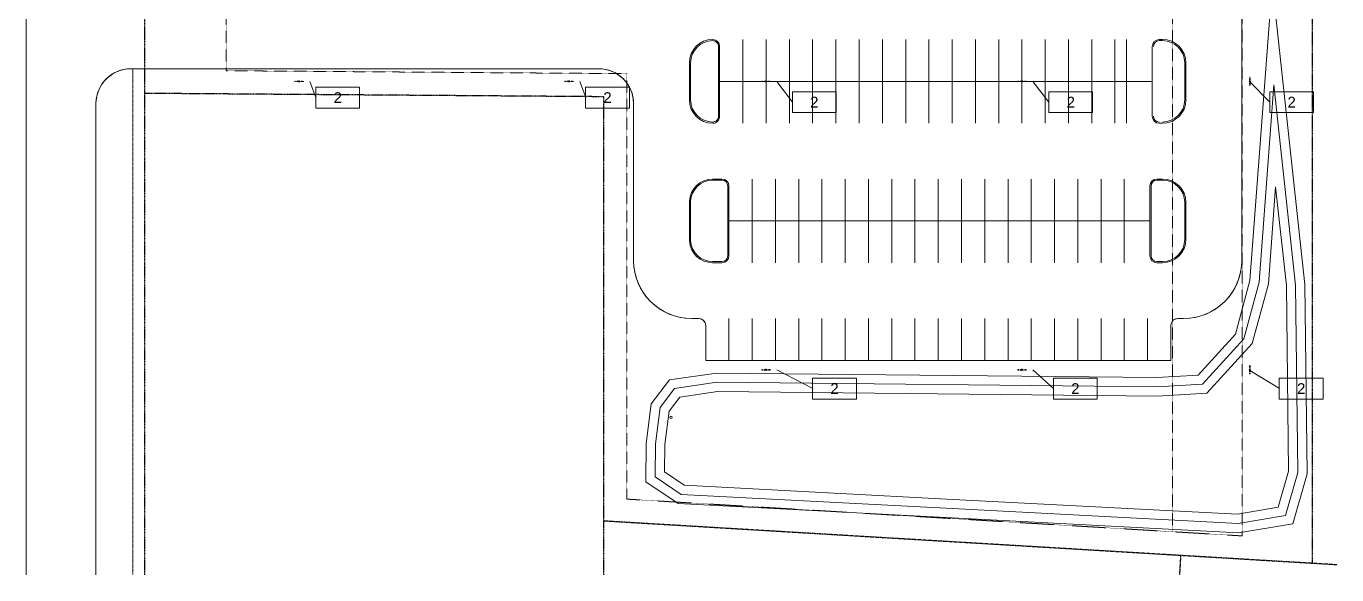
# Model space of a CAD drawing. Header units: inches. Extents: x 3 to 119514, y -26002 to 104775.
# Drawn here: x 20372 to 27135, y -26002 to -23172 of the extents above; entities that cross this region are included whole.
import ezdxf

# ---------------------------------------------------------------- set-up
doc = ezdxf.new("R2010")
doc.units = ezdxf.units.IN
doc.header["$MEASUREMENT"] = 0
for name, pattern in [('Center 1_4_', [0.53125, 0.25, -0.09375, 0.09375, -0.09375]), ('Dash', [0.25, 0.125, -0.125]), ('Hidden', [0.28125, 0.1875, -0.09375]), ('Hidden 1_8_', [0.1875, 0.125, -0.0625])]:
    doc.linetypes.add(name, pattern=pattern)
for name, color, linetype, lineweight in [('A-DETL-HDLN', 90, 'Hidden 1_8_', 9), ('A-PROP-SBCK', 71, 'Hidden', 15), ('BMP', 80, 'Continuous', 9), ('C-TOPO', 7, 'Continuous', 9), ('E-LITE-EQPM', 33, 'Continuous', 9), ('E-LITE-EQPM-HDLN', 30, 'Dash', 9), ('E-LITE-EQPM-IDEN', 33, 'Continuous', 9), ('EOP-EX', 125, 'Continuous', 9), ('EOP-PR', 4, 'Continuous', 9), ('PAINT', 190, 'Continuous', 9), ('PROP', 3, 'Center 1_4_', 25)]:
    doc.layers.add(name, color=color, linetype=linetype, lineweight=lineweight)
doc.styles.add('Arial', font='arial.ttf', dxfattribs={"height": 55.323728})

# ---------------------------------------------------------------- blocks, each defined once
blk = doc.blocks.new('Lighting-Street_Cooper_Navion-Lumark_4-6-LED-Squares - The Caretaker LED-964008-Site Lighting Plan')
at = {"layer": 'E-LITE-EQPM'}
blk.add_line((-1.7, -10.7), (1.6, -10.7), dxfattribs=at)
blk.add_circle((0, -32.4), 3, dxfattribs=at)
at = {"layer": 'E-LITE-EQPM-HDLN'}
for p, q in [((-1.5, -10.7), (-1.5, -29.9)), ((1.5, -10.7), (1.5, -29.9))]:
    blk.add_line(p, q, dxfattribs=at)
blk = doc.blocks.new('Lighting Fixture Tag - Boxed-976796-Site Lighting Plan')
at = {"layer": 'E-LITE-EQPM-IDEN'}
for p, q in [((-0.188, 0.094), (0.188, 0.094)), ((-0.188, -0.086), (-0.188, 0.094)), ((0.188, -0.086), (0.188, 0.094)), ((-0.188, -0.086), (0.188, -0.086))]:
    blk.add_line(p, q, dxfattribs=at)

msp = doc.modelspace()

# ---------------------------------------------------------------- linework, layer by layer
at = {"layer": 'A-DETL-HDLN'}
msp.add_line((20922.23523, -26001.9315), (20922.23523, -23391.08555), dxfattribs=at)
at = {"layer": 'A-PROP-SBCK'}
for p, q in [((21404.23523, -23401.2537), (21404.23523, -19198.18055)), ((26647.51523, -19438.18055), (26647.51523, -25801.37622)), ((26287.51523, -22893.06183), (26287.51523, -25779.86428)), ((23472.14519, -23416.4005), (21404.23523, -23401.2537)), ((23472.44533, -25611.64863), (23472.14519, -23416.4005)), ((26647.51523, -25801.37622), (23472.44533, -25611.64863))]:
    msp.add_line(p, q, dxfattribs=at)
at = {"layer": 'BMP'}
for p, q in [((26802.32184, -22948.60768), (26686.9098, -24484.12003)), ((26970.77509, -24504.37125), (26802.32184, -22948.60768)), ((26810.95192, -23474.21047), (26734.43542, -24492.23282)), ((26922.80676, -24507.25484), (26810.95192, -23474.21047)), ((26819.58201, -23999.81326), (26781.96104, -24500.34561)), ((26874.83843, -24510.13843), (26819.58201, -23999.81326)), ((26686.9098, -24484.12003), (26612.31102, -24761.0556)), ((26734.43542, -24492.23282), (26655.62343, -24784.80923)), ((26781.96104, -24500.34561), (26698.93584, -24808.56285)), ((26886.54439, -25467.42044), (26874.83843, -24510.13843)), ((26934.62746, -25473.92019), (26922.80676, -24507.25484)), ((26982.71053, -25480.41994), (26970.77509, -24504.37125)), ((26612.31102, -24761.0556), (26420.21857, -24971.37268)), ((26655.62343, -24784.80923), (26442.49691, -25018.15598)), ((26698.93584, -24808.56285), (26464.77524, -25064.93927)), ((23691.71341, -24996.33542), (23597.87842, -25119.54366)), ((23933.5966, -24960.93846), (23691.71341, -24996.33542)), ((23936.85015, -25008.97358), (23718.03682, -25040.99452)), ((26207.1721, -24983.78654), (23933.5966, -24960.93846)), ((26208.32834, -25031.80058), (23936.85015, -25008.97358)), ((26420.21857, -24971.37268), (26207.1721, -24983.78654)), ((26442.49691, -25018.15598), (26208.32834, -25031.80058)), ((23718.03682, -25040.99452), (23643.84691, -25138.40817)), ((23744.36023, -25085.65362), (23689.81539, -25157.27267)), ((23940.10369, -25057.0087), (23744.36023, -25085.65362)), ((26209.48459, -25079.81462), (23940.10369, -25057.0087)), ((26464.77524, -25064.93927), (26209.48459, -25079.81462)), ((23597.87842, -25119.54366), (23571.60056, -25323.77895)), ((23643.84691, -25138.40817), (23619.57804, -25327.02925)), ((23689.81539, -25157.27267), (23667.55552, -25330.27956)), ((23571.60056, -25323.77895), (23570.14865, -25522.00123)), ((23619.57804, -25327.02925), (23618.33553, -25496.66305)), ((23667.55552, -25330.27956), (23666.52241, -25471.32486)), ((23666.52241, -25471.32486), (23768.29854, -25540.24986)), ((26832.72562, -25653.91078), (26886.54439, -25467.42044)), ((26870.48779, -25696.17404), (26934.62746, -25473.92019)), ((26908.24997, -25738.4373), (26982.71053, -25480.41994)), ((23570.14865, -25522.00123), (23736.60119, -25634.7265)), ((23618.33553, -25496.66305), (23752.44987, -25587.48818)), ((23768.29854, -25540.24986), (25122.66909, -25610.92067)), ((23752.44987, -25587.48818), (25120.16786, -25658.85546)), ((25122.69194, -25610.92186), (26623.17555, -25689.57542)), ((23736.60119, -25634.7265), (25117.66663, -25706.79024)), ((25120.17929, -25658.85605), (26625.98012, -25737.78833)), ((26623.17555, -25689.57542), (26832.72562, -25653.91078)), ((26625.98012, -25737.78833), (26870.48779, -25696.17404)), ((25117.66663, -25706.79024), (26628.78469, -25786.00124)), ((26628.78469, -25786.00124), (26908.24997, -25738.4373))]:
    msp.add_line(p, q, dxfattribs=at)
msp.add_circle((23698.92873, -25190.30204), 6, dxfattribs=at)
at = {"layer": 'C-TOPO'}
for p, q in [((20372.23535, -23271.5083), (20372.23535, -19119.7815)), ((20372.23535, -19119.7815), (20372.23535, -23271.5083)), ((26644.51465, -22952.06689), (26644.51465, -24380.06689)), ((26644.51465, -24380.06689), (26644.51465, -22952.06689)), ((26686.91016, -24484.12061), (26802.32227, -22948.6084)), ((26802.32227, -22948.6084), (26686.91016, -24484.12061)), ((26802.32227, -22948.6084), (26970.77637, -24504.37061)), ((26970.77637, -24504.37061), (26802.32227, -22948.6084)), ((20372.23535, -26001.9315), (20372.23535, -23271.5083)), ((20372.23535, -23271.5083), (20372.23535, -26001.9315)), ((20861.52393, -23398.37695), (20837.46094, -23407.35205)), ((20837.46094, -23407.35205), (20861.52393, -23398.37695)), ((20886.61816, -23392.91748), (20861.52393, -23398.37695)), ((20861.52393, -23398.37695), (20886.61816, -23392.91748)), ((20912.23535, -23391.08496), (20886.61816, -23392.91748)), ((20886.61816, -23392.91748), (20912.23535, -23391.08496)), ((23326.51172, -23391.08496), (20912.23535, -23391.08496)), ((20912.23535, -23391.08496), (23326.51172, -23391.08496)), ((23352.12891, -23392.91748), (23326.51172, -23391.08496)), ((23326.51172, -23391.08496), (23352.12891, -23392.91748)), ((23377.22314, -23398.37695), (23352.12891, -23392.91748)), ((23352.12891, -23392.91748), (23377.22314, -23398.37695)), ((23401.28613, -23407.35205), (23377.22314, -23398.37695)), ((23377.22314, -23398.37695), (23401.28613, -23407.35205)), ((20776.19971, -23453.21045), (20760.81006, -23473.76953)), ((20760.81006, -23473.76953), (20776.19971, -23453.21045)), ((20794.36084, -23435.05078), (20776.19971, -23453.21045)), ((20776.19971, -23453.21045), (20794.36084, -23435.05078)), ((20814.91992, -23419.65967), (20794.36084, -23435.05078)), ((20794.36084, -23435.05078), (20814.91992, -23419.65967)), ((20837.46094, -23407.35205), (20814.91992, -23419.65967)), ((20814.91992, -23419.65967), (20837.46094, -23407.35205)), ((23423.82715, -23419.65967), (23401.28613, -23407.35205)), ((23401.28613, -23407.35205), (23423.82715, -23419.65967)), ((23444.38623, -23435.05078), (23423.82715, -23419.65967)), ((23423.82715, -23419.65967), (23444.38623, -23435.05078)), ((23462.54736, -23453.21045), (23444.38623, -23435.05078)), ((23444.38623, -23435.05078), (23462.54736, -23453.21045)), ((23477.93701, -23473.76953), (23462.54736, -23453.21045)), ((23462.54736, -23453.21045), (23477.93701, -23473.76953)), ((20739.52588, -23520.37354), (20734.06787, -23545.46924)), ((20734.06787, -23545.46924), (20739.52588, -23520.37354)), ((20748.50098, -23496.31055), (20739.52588, -23520.37354)), ((20739.52588, -23520.37354), (20748.50098, -23496.31055)), ((20760.81006, -23473.76953), (20748.50098, -23496.31055)), ((20748.50098, -23496.31055), (20760.81006, -23473.76953)), ((23490.24609, -23496.31055), (23477.93701, -23473.76953)), ((23477.93701, -23473.76953), (23490.24609, -23496.31055)), ((23499.22119, -23520.37354), (23490.24609, -23496.31055)), ((23490.24609, -23496.31055), (23499.22119, -23520.37354)), ((23504.6792, -23545.46924), (23499.22119, -23520.37354)), ((23499.22119, -23520.37354), (23504.6792, -23545.46924)), ((20734.06787, -23545.46924), (20732.23535, -23571.08496)), ((20732.23535, -23571.08496), (20734.06787, -23545.46924)), ((20732.23535, -23571.08496), (20732.23535, -26001.9315)), ((20732.23535, -26001.9315), (20732.23535, -23571.08496)), ((23506.51172, -23571.08496), (23504.6792, -23545.46924)), ((23504.6792, -23545.46924), (23506.51172, -23571.08496)), ((23506.51172, -24380.06689), (23506.51172, -23571.08496)), ((23506.51172, -23571.08496), (23506.51172, -24380.06689)), ((23508.39844, -24413.65723), (23506.51172, -24380.06689)), ((23506.51172, -24380.06689), (23508.39844, -24413.65723)), ((23514.03369, -24446.82422), (23508.39844, -24413.65723)), ((23508.39844, -24413.65723), (23514.03369, -24446.82422)), ((26642.62793, -24413.65723), (26636.99414, -24446.82422)), ((26636.99414, -24446.82422), (26642.62793, -24413.65723)), ((26644.51465, -24380.06689), (26642.62793, -24413.65723)), ((26642.62793, -24413.65723), (26644.51465, -24380.06689)), ((23523.34717, -24479.15186), (23514.03369, -24446.82422)), ((23514.03369, -24446.82422), (23523.34717, -24479.15186)), ((23536.22168, -24510.23291), (23523.34717, -24479.15186)), ((23523.34717, -24479.15186), (23536.22168, -24510.23291)), ((26627.68066, -24479.15186), (26614.80469, -24510.23291)), ((26614.80469, -24510.23291), (26627.68066, -24479.15186)), ((26636.99414, -24446.82422), (26627.68066, -24479.15186)), ((26627.68066, -24479.15186), (26636.99414, -24446.82422)), ((23552.49463, -24539.67773), (23536.22168, -24510.23291)), ((23536.22168, -24510.23291), (23552.49463, -24539.67773)), ((23571.9624, -24567.11426), (23552.49463, -24539.67773)), ((23552.49463, -24539.67773), (23571.9624, -24567.11426)), ((26598.5332, -24539.67773), (26579.06543, -24567.11426)), ((26579.06543, -24567.11426), (26598.5332, -24539.67773)), ((26614.80469, -24510.23291), (26598.5332, -24539.67773)), ((26598.5332, -24539.67773), (26614.80469, -24510.23291)), ((26612.31152, -24761.05664), (26686.91016, -24484.12061)), ((26686.91016, -24484.12061), (26612.31152, -24761.05664)), ((26970.77637, -24504.37061), (26982.71191, -25480.4209)), ((26982.71191, -25480.4209), (26970.77637, -24504.37061)), ((23594.38037, -24592.19824), (23571.9624, -24567.11426)), ((23571.9624, -24567.11426), (23594.38037, -24592.19824)), ((23619.46436, -24614.61621), (23594.38037, -24592.19824)), ((23594.38037, -24592.19824), (23619.46436, -24614.61621)), ((23646.90234, -24634.08398), (23619.46436, -24614.61621)), ((23619.46436, -24614.61621), (23646.90234, -24634.08398)), ((26531.56348, -24614.61621), (26504.12402, -24634.08398)), ((26504.12402, -24634.08398), (26531.56348, -24614.61621)), ((26556.64746, -24592.19824), (26531.56348, -24614.61621)), ((26531.56348, -24614.61621), (26556.64746, -24592.19824)), ((26579.06543, -24567.11426), (26556.64746, -24592.19824)), ((26556.64746, -24592.19824), (26579.06543, -24567.11426)), ((23676.34717, -24650.3584), (23646.90234, -24634.08398)), ((23646.90234, -24634.08398), (23676.34717, -24650.3584)), ((23707.42822, -24663.23145), (23676.34717, -24650.3584)), ((23676.34717, -24650.3584), (23707.42822, -24663.23145)), ((23739.75586, -24672.54492), (23707.42822, -24663.23145)), ((23707.42822, -24663.23145), (23739.75586, -24672.54492)), ((23772.92285, -24678.18164), (23739.75586, -24672.54492)), ((23739.75586, -24672.54492), (23772.92285, -24678.18164)), ((23806.51172, -24680.06836), (23772.92285, -24678.18164)), ((23772.92285, -24678.18164), (23806.51172, -24680.06836)), ((23842.51465, -24680.06836), (23806.51172, -24680.06836)), ((23806.51172, -24680.06836), (23842.51465, -24680.06836)), ((23853.64014, -24681.8291), (23842.51465, -24680.06836)), ((23842.51465, -24680.06836), (23853.64014, -24681.8291)), ((23863.67578, -24686.94141), (23853.64014, -24681.8291)), ((23853.64014, -24681.8291), (23863.67578, -24686.94141)), ((26303.39063, -24681.8291), (26293.35352, -24686.94141)), ((26293.35352, -24686.94141), (26303.39063, -24681.8291)), ((26314.51465, -24680.06836), (26303.39063, -24681.8291)), ((26303.39063, -24681.8291), (26314.51465, -24680.06836)), ((26344.51465, -24680.06836), (26314.51465, -24680.06836)), ((26314.51465, -24680.06836), (26344.51465, -24680.06836)), ((26378.10352, -24678.18164), (26344.51465, -24680.06836)), ((26344.51465, -24680.06836), (26378.10352, -24678.18164)), ((26411.27051, -24672.54492), (26378.10352, -24678.18164)), ((26378.10352, -24678.18164), (26411.27051, -24672.54492)), ((26443.59961, -24663.23145), (26411.27051, -24672.54492)), ((26411.27051, -24672.54492), (26443.59961, -24663.23145)), ((26474.68066, -24650.3584), (26443.59961, -24663.23145)), ((26443.59961, -24663.23145), (26474.68066, -24650.3584)), ((26504.12402, -24634.08398), (26474.68066, -24650.3584)), ((26474.68066, -24650.3584), (26504.12402, -24634.08398)), ((23871.64014, -24694.90723), (23863.67578, -24686.94141)), ((23863.67578, -24686.94141), (23871.64014, -24694.90723)), ((23876.75391, -24704.94141), (23871.64014, -24694.90723)), ((23871.64014, -24694.90723), (23876.75391, -24704.94141)), ((23878.51465, -24716.06836), (23876.75391, -24704.94141)), ((23876.75391, -24704.94141), (23878.51465, -24716.06836)), ((23878.51465, -24896.06836), (23878.51465, -24716.06836)), ((23878.51465, -24716.06836), (23878.51465, -24896.06836)), ((26280.27832, -24704.94141), (26278.51465, -24716.06836)), ((26278.51465, -24716.06836), (26280.27832, -24704.94141)), ((26278.51465, -24716.06836), (26278.51465, -24896.06836)), ((26278.51465, -24896.06836), (26278.51465, -24716.06836)), ((26285.39063, -24694.90723), (26280.27832, -24704.94141)), ((26280.27832, -24704.94141), (26285.39063, -24694.90723)), ((26293.35352, -24686.94141), (26285.39063, -24694.90723)), ((26285.39063, -24694.90723), (26293.35352, -24686.94141)), ((26420.21777, -24971.37305), (26612.31152, -24761.05664)), ((26612.31152, -24761.05664), (26420.21777, -24971.37305)), ((26278.51465, -24896.06836), (23878.51465, -24896.06836)), ((23878.51465, -24896.06836), (26278.51465, -24896.06836)), ((23597.87842, -25119.54492), (23691.71338, -24996.33398)), ((23691.71338, -24996.33398), (23597.87842, -25119.54492)), ((23933.59717, -24960.9375), (23691.71338, -24996.33398)), ((23933.59717, -24960.9375), (23691.71338, -24996.33398)), ((23933.59717, -24960.9375), (26207.1709, -24983.78613)), ((23933.59717, -24960.9375), (26207.1709, -24983.78613)), ((26207.1709, -24983.78613), (26420.21777, -24971.37305)), ((26420.21777, -24971.37305), (26207.1709, -24983.78613)), ((23571.60059, -25323.7793), (23597.87842, -25119.54492)), ((23597.87842, -25119.54492), (23571.60059, -25323.7793)), ((23570.14893, -25522.00195), (23571.60059, -25323.7793)), ((23571.60059, -25323.7793), (23570.14893, -25522.00195)), ((26982.71191, -25480.4209), (26908.25098, -25738.43848)), ((26908.25098, -25738.43848), (26982.71191, -25480.4209)), ((23736.60059, -25634.72754), (23570.14893, -25522.00195)), ((23570.14893, -25522.00195), (23736.60059, -25634.72754)), ((25117.66699, -25706.78906), (23736.60059, -25634.72754)), ((23736.60059, -25634.72754), (25117.66699, -25706.78906)), ((26628.78516, -25786.00195), (25117.66699, -25706.78906)), ((25117.66699, -25706.78906), (26628.78516, -25786.00195)), ((26908.25098, -25738.43848), (26628.78516, -25786.00195)), ((26628.78516, -25786.00195), (26908.25098, -25738.43848))]:
    msp.add_line(p, q, dxfattribs=at)
at = {"layer": 'E-LITE-EQPM-IDEN'}
for p, q in [((21836.29871, -23456.06748), (21867.21807, -23540.20249)), ((23228.29871, -23456.06748), (23259.21807, -23540.20249)), ((24245.85066, -23456.06748), (24326.37802, -23563.68438)), ((25565.85066, -23456.06748), (25650.03729, -23563.68438)), ((26686.51523, -23459.07709), (26789.56723, -23563.68438)), ((24245.85066, -24944.06748), (24430.60193, -25041.60007)), ((25565.85066, -24944.06748), (25673.49455, -25041.60007)), ((26686.51523, -24947.07709), (26838.77353, -25041.60007))]:
    msp.add_line(p, q, dxfattribs=at)
at = {"layer": 'EOP-EX'}
for p, q in [((20372.23523, -26001.9315), (20372.23523, -19119.7815)), ((20732.23523, -26001.9315), (20732.23523, -23571.08555))]:
    msp.add_line(p, q, dxfattribs=at)
at = {"layer": 'EOP-PR'}
for p, q in [((26644.51523, -22946.06748), (26644.51523, -24380.06748)), ((26218.51523, -23240.06748), (26236.51523, -23240.06748)), ((26218.51523, -23246.06748), (26236.51523, -23246.06748)), ((23944.51523, -23636.06748), (23944.51523, -23276.06748)), ((23950.51523, -23636.06748), (23950.51523, -23276.06748)), ((26182.51523, -23276.06748), (26182.51523, -23636.06748)), ((23326.51184, -23391.08555), (20912.23523, -23391.08555)), ((23794.51575, -23552.06748), (23794.51575, -23360.06748)), ((23800.51575, -23552.06748), (23800.51575, -23360.06748)), ((26350.51523, -23360.06748), (26350.51523, -23552.06748)), ((26356.51523, -23360.06748), (26356.51523, -23552.06748)), ((23506.51575, -24380.1085), (23506.51575, -23559.46055)), ((26218.51523, -23672.06748), (26236.51523, -23672.06748)), ((23962.51566, -23966.10273), (23914.39683, -23966.10202)), ((23962.51575, -23960.10273), (23914.39692, -23960.10202)), ((23992.51523, -24356.05519), (23992.51523, -23996.10273)), ((23998.51523, -24356.05519), (23998.51523, -23996.10273)), ((26170.51523, -23996.06748), (26170.51523, -24356.06748)), ((26176.51523, -23996.06748), (26176.51523, -24356.06748)), ((26206.51523, -23960.06748), (26236.51523, -23960.06748)), ((26206.51523, -23966.06748), (26236.51523, -23966.06748)), ((23794.51575, -24277.96889), (23794.51575, -24074.7237)), ((23800.51575, -24277.81849), (23800.51575, -24074.85996)), ((26350.51523, -24080.06748), (26350.51523, -24272.06748)), ((26356.51523, -24080.06748), (26356.51523, -24272.06748)), ((23962.51566, -24386.03223), (23914.37052, -24386.03294)), ((23962.51575, -24392.03223), (23914.3706, -24392.03294)), ((26206.51523, -24386.06748), (26236.51523, -24386.06748)), ((26206.51523, -24392.06748), (26236.51523, -24392.06748)), ((23842.51523, -24680.06748), (23806.51575, -24680.06748)), ((26344.51523, -24680.06748), (26314.51523, -24680.06748)), ((23878.51523, -24896.06748), (23878.51523, -24716.06748)), ((26278.51523, -24716.06748), (26278.51523, -24896.06748)), ((26278.51523, -24896.06748), (23878.51523, -24896.06748))]:
    msp.add_line(p, q, dxfattribs=at)
for centre, radius, start, end in [((23914.51575, -23360.06748), 120, 90, 180), ((23914.51575, -23360.06748), 114, 90.000359496, 180), ((23914.51523, -23276.06748), 30, 0, 90.000359496), ((23914.51523, -23276.06748), 36, 0, 89.999161175), ((26218.51523, -23276.06748), 36, 90, 180), ((26218.51523, -23276.06748), 30, 90, 180), ((26236.51523, -23360.06748), 120, 0, 90), ((26236.51523, -23360.06748), 114, 0, 90), ((20912.23523, -23571.08555), 180, 90, 180), ((23326.51184, -23571.08555), 180, 0, 90), ((23914.51575, -23552.06748), 120, 180, 269.999640504), ((23914.51575, -23552.06748), 114, 180, 269.999640504), ((26236.51523, -23552.06748), 120, 270, 0), ((26236.51523, -23552.06748), 114, 270, 0), ((23914.51523, -23636.06748), 36, 269.999640504, 0), ((23914.51523, -23636.06748), 30, 269.999640504, 0), ((26218.51523, -23636.06748), 36, 180, 270), ((26218.51523, -23636.06748), 30, 180, 270), ((23914.39517, -24080.10202), 120, 89.999161176, 177.431182255), ((23914.39517, -24080.10202), 114, 89.999161176, 177.364436983), ((23962.51523, -23996.10273), 30, 0, 89.999161176), ((23962.51523, -23996.10273), 36, 0, 89.999161176), ((26206.51523, -23996.06748), 36, 90, 180), ((26206.51523, -23996.06748), 30, 90, 180), ((26236.51523, -24080.06748), 120, 0, 90), ((26236.51523, -24080.06748), 114, 0, 90), ((23914.36885, -24272.03294), 120, 182.835364349, 270.000838824), ((23914.36885, -24272.03294), 114, 182.909038069, 270.000838824), ((26236.51523, -24272.06748), 120, 270, 0), ((26236.51523, -24272.06748), 114, 270, 0), ((23806.51575, -24380.06748), 300, 180.007833672, 270), ((23962.51523, -24356.03223), 30, 270.000838824, 0), ((23962.51523, -24356.03223), 36, 270.000838824, 0), ((26206.51523, -24356.06748), 36, 180, 270), ((26206.51523, -24356.06748), 30, 180, 270), ((26344.51523, -24380.06748), 300, 270, 0), ((23842.51523, -24716.06748), 36, 360, 90), ((26314.51523, -24716.06748), 36, 90, 180)]:
    msp.add_arc(centre, radius, start, end, dxfattribs=at)
at = {"layer": 'PAINT'}
for p, q in [((24070.51523, -23672.06748), (24070.51523, -23240.06748)), ((24190.51523, -23672.06748), (24190.51523, -23240.06748)), ((24310.51523, -23672.06748), (24310.51523, -23240.06748)), ((24430.51523, -23672.06748), (24430.51523, -23240.06748)), ((24550.51523, -23672.06748), (24550.51523, -23240.06748)), ((24670.51523, -23672.06748), (24670.51523, -23240.06748)), ((24790.51523, -23672.06748), (24790.51523, -23240.06748)), ((24910.51523, -23672.06748), (24910.51523, -23240.06748)), ((25030.51523, -23672.06748), (25030.51523, -23240.06748)), ((25150.51523, -23672.06748), (25150.51523, -23240.06748)), ((25270.51523, -23672.06748), (25270.51523, -23240.06748)), ((25390.51523, -23672.06748), (25390.51523, -23240.06748)), ((25510.51523, -23672.06748), (25510.51523, -23240.06748)), ((25630.51523, -23672.06748), (25630.51523, -23240.06748)), ((25750.51523, -23672.06748), (25750.51523, -23240.06748)), ((25870.51523, -23456.06748), (25870.51523, -23240.06748)), ((25990.51523, -23672.06748), (25990.51523, -23240.06748)), ((26050.51523, -23672.06748), (26050.51523, -23240.06748)), ((24168.35129, -23456.06748), (23950.51523, -23456.06748)), ((24212.22566, -23456.06748), (24168.80479, -23456.06748)), ((25488.35129, -23456.06748), (24212.67916, -23456.06748)), ((25532.22566, -23456.06748), (25488.80479, -23456.06748)), ((26182.51523, -23456.06748), (25532.67916, -23456.06748)), ((25870.51523, -23672.06748), (25870.51523, -23456.06748)), ((24118.51523, -24392.06748), (24118.51523, -23960.06748)), ((24238.51523, -24392.06748), (24238.51523, -23960.06748)), ((24358.51523, -24392.06748), (24358.51523, -23960.06748)), ((24478.51523, -24392.06748), (24478.51523, -23960.06748)), ((24598.51523, -24392.06748), (24598.51523, -23960.06748)), ((24718.51523, -24392.06748), (24718.51523, -23960.06748)), ((24838.51523, -24392.06748), (24838.51523, -23960.06748)), ((24958.51523, -24392.06748), (24958.51523, -23960.06748)), ((25078.51523, -24392.06748), (25078.51523, -23960.06748)), ((25198.51523, -24392.06748), (25198.51523, -23960.06748)), ((25318.51523, -24392.06748), (25318.51523, -23960.06748)), ((25438.51523, -24392.06748), (25438.51523, -23960.06748)), ((25558.51523, -24392.06748), (25558.51523, -23960.06748)), ((25678.51523, -24392.06748), (25678.51523, -23960.06748)), ((25798.51523, -24392.06748), (25798.51523, -23960.06748)), ((25918.51523, -24392.06748), (25918.51523, -23960.06748)), ((26038.51523, -24392.06748), (26038.51523, -23960.06748)), ((26170.51523, -24176.06748), (23998.51523, -24176.06748)), ((23998.51523, -24680.06748), (23998.51523, -24896.06748)), ((24118.51523, -24680.06748), (24118.51523, -24896.06748)), ((24238.51523, -24680.06748), (24238.51523, -24896.06748)), ((24358.51523, -24680.06748), (24358.51523, -24896.06748)), ((24478.51523, -24680.06748), (24478.51523, -24896.06748)), ((24598.51523, -24680.06748), (24598.51523, -24896.06748)), ((24718.51523, -24680.06748), (24718.51523, -24896.06748)), ((24838.51523, -24680.06748), (24838.51523, -24896.06748)), ((24958.51523, -24680.06748), (24958.51523, -24896.06748)), ((25078.51523, -24680.06748), (25078.51523, -24896.06748)), ((25198.51523, -24680.06748), (25198.51523, -24896.06748)), ((25318.51523, -24680.06748), (25318.51523, -24896.06748)), ((25438.51523, -24680.06748), (25438.51523, -24896.06748)), ((25558.51523, -24680.06748), (25558.51523, -24896.06748)), ((25678.51523, -24680.06748), (25678.51523, -24896.06748)), ((25798.51523, -24680.06748), (25798.51523, -24896.06748)), ((25918.51523, -24680.06748), (25918.51523, -24896.06748)), ((26038.51523, -24680.06748), (26038.51523, -24896.06748)), ((26158.51523, -24680.06748), (26158.51523, -24896.06748))]:
    msp.add_line(p, q, dxfattribs=at)
at = {"layer": 'PROP'}
for p, q in [((20984.23523, -23518.18055), (20984.23523, -19119.7815)), ((27007.51523, -19198.18055), (27007.51523, -25943.10222)), ((20984.23523, -26001.9315), (20984.23523, -23518.18055)), ((23352.16147, -23535.52488), (20984.23523, -23518.18055)), ((23352.46078, -25724.69295), (23352.16147, -23535.52488)), ((23352.49869, -26001.9315), (23352.46078, -25724.69295)), ((27135.13053, -25950.72793), (23352.46078, -25724.69295)), ((26329.27086, -25902.57345), (26323.33368, -26001.9315))]:
    msp.add_line(p, q, dxfattribs=at)

# ---------------------------------------------------------------- block references
at = {"layer": 'E-LITE-EQPM'}
for p, rotation in [((21748.52411, -23456.01971), 90.00000000000617), ((21813.40244, -23456.11525), 270.0000000000021), ((23140.52411, -23456.01971), 90.00000000000617), ((23205.40244, -23456.11525), 270.0000000000021), ((24158.07606, -23456.01971), 90.00000000000617), ((24222.95439, -23456.11525), 270.0000000000021), ((25478.07606, -23456.01971), 90.00000000000617), ((25542.95439, -23456.11525), 270.0000000000021), ((26686.46745, -23488.50665), 180), ((24158.07606, -24944.01971), 90.00000000000617), ((24222.95439, -24944.11525), 270.0000000000021), ((25478.07606, -24944.01971), 90.00000000000617), ((25542.95439, -24944.11525), 270.0000000000021), ((26686.46745, -24976.50665), 180)]:
    msp.add_blockref('Lighting-Street_Cooper_Navion-Lumark_4-6-LED-Squares - The Caretaker LED-964008-Site Lighting Plan', p, dxfattribs=dict(at, rotation=rotation))
for p in [(26686.563, -23423.62831), (26686.563, -24911.62831)]:
    msp.add_blockref('Lighting-Street_Cooper_Navion-Lumark_4-6-LED-Squares - The Caretaker LED-964008-Site Lighting Plan', p, dxfattribs=at)
at = {"layer": 'E-LITE-EQPM-IDEN', "xscale": 599.9999999999994, "yscale": 599.9999999999994, "zscale": 599.9999999999994}
for p in [(21979.71807, -23542.49243), (23371.71807, -23542.49243), (24438.87802, -23565.97432), (25762.53729, -23565.97432), (26902.06723, -23565.97432), (24543.10193, -25043.89001), (25785.99455, -25043.89001), (26951.27353, -25043.89001)]:
    msp.add_blockref('Lighting Fixture Tag - Boxed-976796-Site Lighting Plan', p, dxfattribs=at)

# ---------------------------------------------------------------- texts
at = {"layer": 'E-LITE-EQPM-IDEN', "char_height": 55.32373, "width": 51.3, "attachment_point": 2, "line_spacing_factor": 0.938532, "style": 'Arial'}
for insert in [(21979.91926, -23512.17836), (23371.91926, -23512.17836), (24439.07921, -23535.66025), (25762.73847, -23535.66025), (26902.26842, -23535.66025), (24543.30311, -25013.57594), (25786.19573, -25013.57594), (26951.47472, -25013.57594)]:
    msp.add_mtext('2', dxfattribs=dict(at, insert=insert))

doc.saveas('drawing.dxf')
